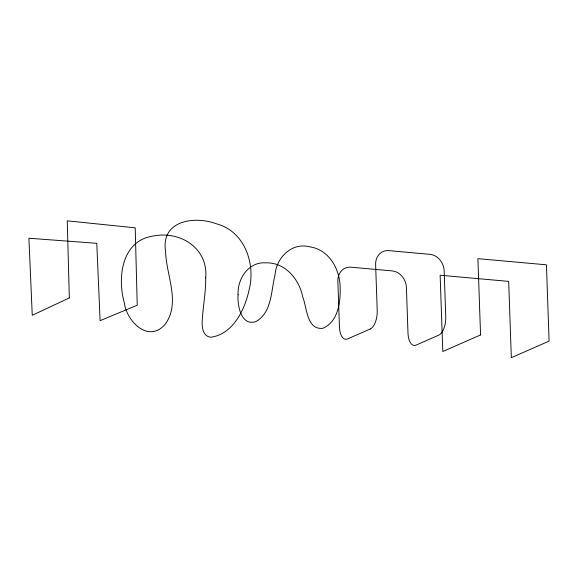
<?xml version="1.0" encoding="UTF-8"?>
<svg xmlns="http://www.w3.org/2000/svg" width="578" height="578" viewBox="0 0 578 578"><rect width="100%" height="100%" fill="white"/><g stroke="black" fill="none" stroke-linecap="round" stroke-linejoin="round"><path stroke-width="0.87" d="M238.064 294.65C237.24 305.198 241.048 326.57 255.953 321.541C272.094 312.402 271.003 290.871 274.991 275.135C276.226 257.716 291.709 242.045 309.873 246.857C329.547 249.696 340.269 270.049 340.196 288.436C340.5 302.836 337.819 322.156 322.719 328.333C306.643 329.951 307.041 307.597 302.756 297.049C299.267 279.239 285.164 262.137 265.699 262.846C248.417 261.675 237.334 278.885 238.064 294.65M205.696 277.859C205.869 291.702 203.239 305.357 202.314 319.128C201.708 325.797 202.221 336.49 210.898 337.227C233.172 334.163 244.899 309.49 249.154 289.701C255.779 263.554 244.573 231.186 216.396 223.794C194.439 215.623 160.677 220.449 165.583 251.293C166.052 275.265 181.102 302.807 165.005 324.46C148.38 343.44 126.676 321.354 124.335 302.807C117.226 278.105 121.553 241.048 152.462 236.171C179.686 230.304 208.333 247.709 205.696 277.859M69.324 297.93L32.26 315.285L28.9 238.23L96.779 243.324L100.102 320.674L137.239 305.206L135.201 227.826L67.258 220.839L69.324 297.93M370.202 328.998L347.544 338.939A15.657 7.471 -84.9 0 1 339.459 326.996L337.855 281.233A15.657 13.308 66.3 0 1 351.034 267.209L392.159 270.909A15.657 13.308 66.3 0 1 406.399 287.396L407.996 333.166A15.657 7.471 -84.9 0 0 416.081 345.102L438.738 335.161A15.657 7.471 -84.9 0 0 445.761 316.592L444.157 270.829A15.657 13.308 66.3 0 0 429.916 254.334L388.799 250.635A15.657 13.308 66.3 0 0 375.621 264.659L377.217 310.422A15.657 7.471 -84.9 0 1 370.202 328.998M480.564 334.929L442.799 351.503L440.133 275.229L508.676 281.392L511.335 357.666L549.1 341.099L546.434 264.818L477.898 258.655L480.564 334.929"/></g></svg>
